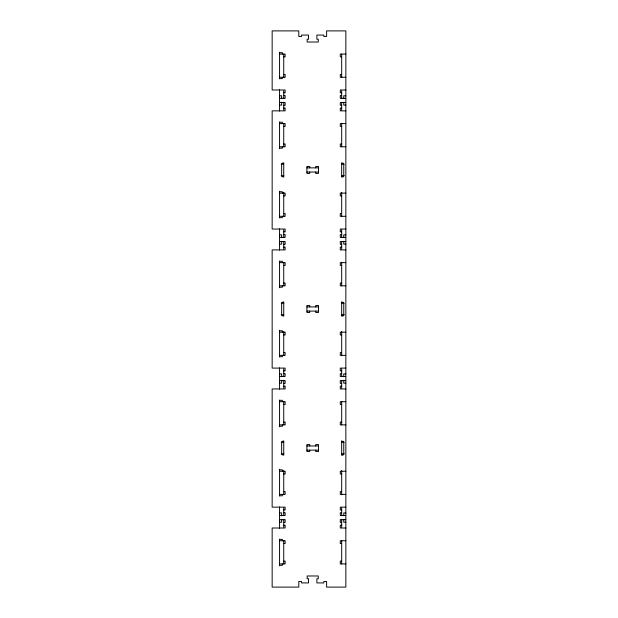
<?xml version="1.0" encoding="UTF-8"?>
<svg xmlns="http://www.w3.org/2000/svg" width="618" height="618" viewBox="0 0 618 618"><rect width="100%" height="100%" fill="white"/><g stroke="black" fill="none" stroke-linecap="round" stroke-linejoin="round"><path stroke-width="0.93" d="M279.568 52.684L282.349 52.684L282.349 54.075M279.568 54.075L285.13 54.075L285.13 56.856L283.739 56.856M345.848 54.075L340.286 54.075L340.286 56.856L341.677 56.856M283.739 74.469L285.13 74.469L285.13 77.25L279.568 77.25M341.677 74.469L340.286 74.469L340.286 77.25L345.848 77.25M279.568 78.64L282.349 78.64L282.349 77.25M345.848 89.996L340.286 89.996L340.286 92.777L341.677 92.777M283.739 92.777L285.13 92.777L285.13 89.996L272.152 89.996L272.152 30.9L298.803 30.9L298.803 36.462L301.584 36.462L301.584 35.072L308.536 35.072L308.536 39.243L307.146 39.243L307.146 42.024L318.27 42.024L318.27 39.243L316.879 39.243L316.879 35.072L323.832 35.072L323.832 36.462L326.613 36.462L326.613 30.9L345.848 30.9L345.848 587.1L326.613 587.1L326.613 581.538L323.832 581.538L323.832 582.928L316.879 582.928L316.879 578.757L318.27 578.757L318.27 575.976L307.146 575.976L307.146 578.757L308.536 578.757L308.536 582.928L301.584 582.928L301.584 581.538L298.803 581.538L298.803 587.1L272.152 587.1L272.152 528.004L285.13 528.004L285.13 525.223L283.739 525.223M283.739 95.558L285.13 95.558L285.13 98.339L279.568 98.339M341.677 95.558L340.286 95.558L340.286 98.339L345.848 98.339M279.568 95.79L281.654 95.79L281.654 98.61M345.848 95.79L343.762 95.79L343.762 98.61M279.568 102.511L285.13 102.511L285.13 105.292L283.739 105.292M345.848 102.511L340.286 102.511L340.286 105.292L341.677 105.292M279.568 105.06L281.654 105.06L281.654 102.24M345.848 105.06L343.762 105.06L343.762 102.24M283.739 108.073L285.13 108.073L285.13 110.854L272.152 110.854L272.152 229.046L285.13 229.046L285.13 231.827L283.739 231.827M341.677 108.073L340.286 108.073L340.286 110.854L345.848 110.854M279.568 122.209L282.349 122.209L282.349 123.6M279.568 123.6L285.13 123.6L285.13 126.381L283.739 126.381M345.848 123.6L340.286 123.6L340.286 126.381L341.677 126.381M283.739 143.994L285.13 143.994L285.13 146.775L279.568 146.775M341.677 143.994L340.286 143.994L340.286 146.775L345.848 146.775M279.568 148.166L282.349 148.166L282.349 146.775M281.236 164.156L283.739 164.156A1.043 1.043 0 0 0 282.696 163.113A1.043 1.043 0 0 0 281.654 164.156L281.654 175.744A1.043 1.043 0 0 0 282.696 176.787A1.043 1.043 0 0 0 283.739 175.744L281.236 175.744M344.18 164.156L341.677 164.156A1.043 1.043 0 0 1 342.72 163.113A1.043 1.043 0 0 1 343.762 164.156L343.762 175.744A1.043 1.043 0 0 1 342.72 176.787A1.043 1.043 0 0 1 341.677 175.744L344.18 175.744M306.914 167.864L318.502 167.864M306.914 172.036L318.502 172.036M279.568 191.734L282.349 191.734L282.349 193.125M279.568 193.125L285.13 193.125L285.13 195.906L283.739 195.906M345.848 193.125L340.286 193.125L340.286 195.906L341.677 195.906M283.739 213.519L285.13 213.519L285.13 216.3L279.568 216.3M341.677 213.519L340.286 213.519L340.286 216.3L345.848 216.3M279.568 217.69L282.349 217.69L282.349 216.3M345.848 229.046L340.286 229.046L340.286 231.827L341.677 231.827M283.739 234.608L285.13 234.608L285.13 237.389L279.568 237.389M341.677 234.608L340.286 234.608L340.286 237.389L345.848 237.389M279.568 234.84L281.654 234.84L281.654 237.66M345.848 234.84L343.762 234.84L343.762 237.66M279.568 241.561L285.13 241.561L285.13 244.342L283.739 244.342M345.848 241.561L340.286 241.561L340.286 244.342L341.677 244.342M279.568 244.11L281.654 244.11L281.654 241.29M345.848 244.11L343.762 244.11L343.762 241.29M283.739 247.123L285.13 247.123L285.13 249.904L272.152 249.904L272.152 368.096L285.13 368.096L285.13 370.877L283.739 370.877M341.677 247.123L340.286 247.123L340.286 249.904L345.848 249.904M279.568 261.26L282.349 261.26L282.349 262.65M279.568 262.65L285.13 262.65L285.13 265.431L283.739 265.431M345.848 262.65L340.286 262.65L340.286 265.431L341.677 265.431M283.739 283.044L285.13 283.044L285.13 285.825L279.568 285.825M341.677 283.044L340.286 283.044L340.286 285.825L345.848 285.825M279.568 287.216L282.349 287.216L282.349 285.825M281.236 303.206L283.739 303.206A1.043 1.043 0 0 0 282.696 302.163A1.043 1.043 0 0 0 281.654 303.206L281.654 314.794A1.043 1.043 0 0 0 282.696 315.837A1.043 1.043 0 0 0 283.739 314.794L281.236 314.794M344.18 303.206L341.677 303.206A1.043 1.043 0 0 1 342.72 302.163A1.043 1.043 0 0 1 343.762 303.206L343.762 314.794A1.043 1.043 0 0 1 342.72 315.837A1.043 1.043 0 0 1 341.677 314.794L344.18 314.794M306.914 306.914L318.502 306.914M306.914 311.086L318.502 311.086M279.568 330.784L282.349 330.784L282.349 332.175M279.568 332.175L285.13 332.175L285.13 334.956L283.739 334.956M345.848 332.175L340.286 332.175L340.286 334.956L341.677 334.956M283.739 352.569L285.13 352.569L285.13 355.35L279.568 355.35M341.677 352.569L340.286 352.569L340.286 355.35L345.848 355.35M279.568 356.74L282.349 356.74L282.349 355.35M345.848 368.096L340.286 368.096L340.286 370.877L341.677 370.877M283.739 373.658L285.13 373.658L285.13 376.439L279.568 376.439M341.677 373.658L340.286 373.658L340.286 376.439L345.848 376.439M279.568 373.89L281.654 373.89L281.654 376.71M345.848 373.89L343.762 373.89L343.762 376.71M279.568 380.611L285.13 380.611L285.13 383.392L283.739 383.392M345.848 380.611L340.286 380.611L340.286 383.392L341.677 383.392M279.568 383.16L281.654 383.16L281.654 380.34M345.848 383.16L343.762 383.16L343.762 380.34M283.739 386.173L285.13 386.173L285.13 388.954L272.152 388.954L272.152 507.146L285.13 507.146L285.13 509.927L283.739 509.927M341.677 386.173L340.286 386.173L340.286 388.954L345.848 388.954M279.568 400.31L282.349 400.31L282.349 401.7M279.568 401.7L285.13 401.7L285.13 404.481L283.739 404.481M345.848 401.7L340.286 401.7L340.286 404.481L341.677 404.481M283.739 422.094L285.13 422.094L285.13 424.875L279.568 424.875M341.677 422.094L340.286 422.094L340.286 424.875L345.848 424.875M279.568 426.265L282.349 426.265L282.349 424.875M281.236 442.256L283.739 442.256A1.043 1.043 0 0 0 282.696 441.213A1.043 1.043 0 0 0 281.654 442.256L281.654 453.844A1.043 1.043 0 0 0 282.696 454.887A1.043 1.043 0 0 0 283.739 453.844L281.236 453.844M344.18 442.256L341.677 442.256A1.043 1.043 0 0 1 342.72 441.213A1.043 1.043 0 0 1 343.762 442.256L343.762 453.844A1.043 1.043 0 0 1 342.72 454.887A1.043 1.043 0 0 1 341.677 453.844L344.18 453.844M306.914 445.964L318.502 445.964M306.914 450.136L318.502 450.136M279.568 469.834L282.349 469.834L282.349 471.225M279.568 471.225L285.13 471.225L285.13 474.006L283.739 474.006M345.848 471.225L340.286 471.225L340.286 474.006L341.677 474.006M283.739 491.619L285.13 491.619L285.13 494.4L279.568 494.4M341.677 491.619L340.286 491.619L340.286 494.4L345.848 494.4M279.568 495.79L282.349 495.79L282.349 494.4M345.848 507.146L340.286 507.146L340.286 509.927L341.677 509.927M283.739 512.708L285.13 512.708L285.13 515.489L279.568 515.489M341.677 512.708L340.286 512.708L340.286 515.489L345.848 515.489M279.568 512.94L281.654 512.94L281.654 515.76M345.848 512.94L343.762 512.94L343.762 515.76M279.568 519.661L285.13 519.661L285.13 522.442L283.739 522.442M345.848 519.661L340.286 519.661L340.286 522.442L341.677 522.442M279.568 522.21L281.654 522.21L281.654 519.39M345.848 522.21L343.762 522.21L343.762 519.39M341.677 525.223L340.286 525.223L340.286 528.004L345.848 528.004M279.568 539.36L282.349 539.36L282.349 540.75M279.568 540.75L285.13 540.75L285.13 543.531L283.739 543.531M345.848 540.75L340.286 540.75L340.286 543.531L341.677 543.531M283.739 561.144L285.13 561.144L285.13 563.925L279.568 563.925M341.677 561.144L340.286 561.144L340.286 563.925L345.848 563.925M279.568 565.315L282.349 565.315L282.349 563.925M341.677 54.075L341.677 77.598M341.677 90.838L341.677 98.509M341.677 102.341L341.677 110.012M341.677 123.252L341.677 146.775M341.677 162.766L341.677 177.134M341.677 192.43L341.677 216.648M341.677 229.888L341.677 237.559M341.677 241.391L341.677 249.062M341.677 262.302L341.677 285.825M341.677 301.816L341.677 316.184M341.677 331.48L341.677 355.698M341.677 368.938L341.677 376.609M341.677 380.441L341.677 388.112M341.677 401.352L341.677 424.875M341.677 440.866L341.677 455.234M341.677 470.53L341.677 494.748M341.677 507.988L341.677 515.659M341.677 519.491L341.677 527.162M341.677 540.402L341.677 563.925M315.721 167.864L315.721 166.474L318.502 166.474L318.502 173.426L315.721 173.426L315.721 172.036M315.721 306.914L315.721 305.524L318.502 305.524L318.502 312.476L315.721 312.476L315.721 311.086M315.721 445.964L315.721 444.574L318.502 444.574L318.502 451.526L315.721 451.526L315.721 450.136M309.695 167.864L309.695 166.474L306.914 166.474L306.914 173.426L309.695 173.426L309.695 172.036M309.695 306.914L309.695 305.524L306.914 305.524L306.914 312.476L309.695 312.476L309.695 311.086M309.695 445.964L309.695 444.574L306.914 444.574L306.914 451.526L309.695 451.526L309.695 450.136M283.739 54.075L283.739 77.598M283.739 90.838L283.739 98.509M283.739 102.341L283.739 110.012M283.739 123.252L283.739 146.775M283.739 162.766L283.739 177.134M283.739 192.43L283.739 216.648M283.739 229.888L283.739 237.559M283.739 241.391L283.739 249.062M283.739 262.302L283.739 285.825M283.739 301.816L283.739 316.184M283.739 331.48L283.739 355.698M283.739 368.938L283.739 376.609M283.739 380.441L283.739 388.112M283.739 401.352L283.739 424.875M283.739 440.866L283.739 455.234M283.739 470.53L283.739 494.748M283.739 507.988L283.739 515.659M283.739 519.491L283.739 527.162M283.739 540.402L283.739 563.925M279.568 52.159L279.568 78.81M279.568 89.764L279.568 111.086M279.568 122.032L279.568 148.683M279.568 191.209L279.568 217.86M279.568 228.814L279.568 250.136M279.568 261.082L279.568 287.733M279.568 330.259L279.568 356.91M279.568 367.864L279.568 389.185M279.568 400.132L279.568 426.783M279.568 469.309L279.568 495.96M279.568 506.915L279.568 528.235M279.568 539.182L279.568 565.833M343.762 175.744A1.043 1.043 0 0 1 342.72 176.787A1.043 1.043 0 0 1 341.677 175.744M343.762 314.794A1.043 1.043 0 0 1 342.72 315.837A1.043 1.043 0 0 1 341.677 314.794M343.762 453.844A1.043 1.043 0 0 1 342.72 454.887A1.043 1.043 0 0 1 341.677 453.844"/></g></svg>
